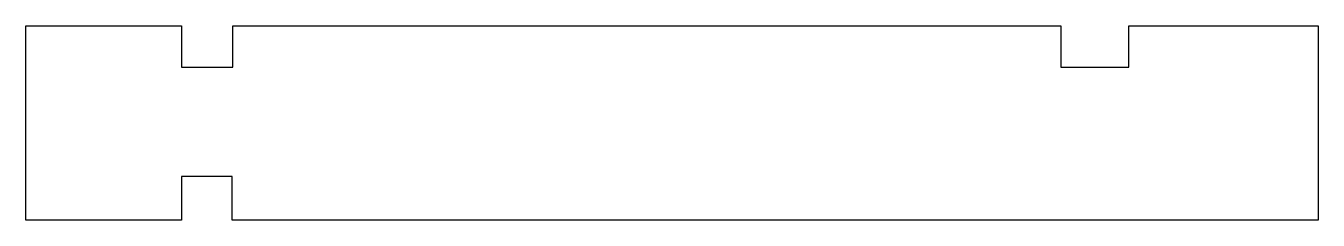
# Model space of a CAD drawing. Header units: millimetres. Extents: x 0 to 1991, y 0 to 299.
import ezdxf

# ---------------------------------------------------------------- set-up
doc = ezdxf.new("R2010")
doc.units = ezdxf.units.MM

msp = doc.modelspace()

# ---------------------------------------------------------------- linework, layer by layer
at = {"color": 7, "linetype": 'Continuous'}
for p, q in [((0, 0), (0, 299.2)), ((0, 299.2), (239.8, 299.2)), ((239.8, 299.2), (239.8, 235.8)), ((319, 235.8), (319, 299.2)), ((319, 299.2), (1594.6, 299.2)), ((1594.6, 299.2), (1594.6, 235.8)), ((1699.5, 235.8), (1699.5, 299.2)), ((1699.5, 299.2), (1991, 299.2)), ((1991, 299.2), (1991, 0)), ((239.8, 235.8), (319, 235.8)), ((1594.6, 235.8), (1699.5, 235.8)), ((318.1, 67.4), (239.8, 67.4)), ((239.8, 67.4), (239.8, 0)), ((318.1, 0), (318.1, 67.4)), ((239.8, 0), (0, 0)), ((1991, 0), (318.1, 0))]:
    msp.add_line(p, q, dxfattribs=at)

doc.saveas('drawing.dxf')
